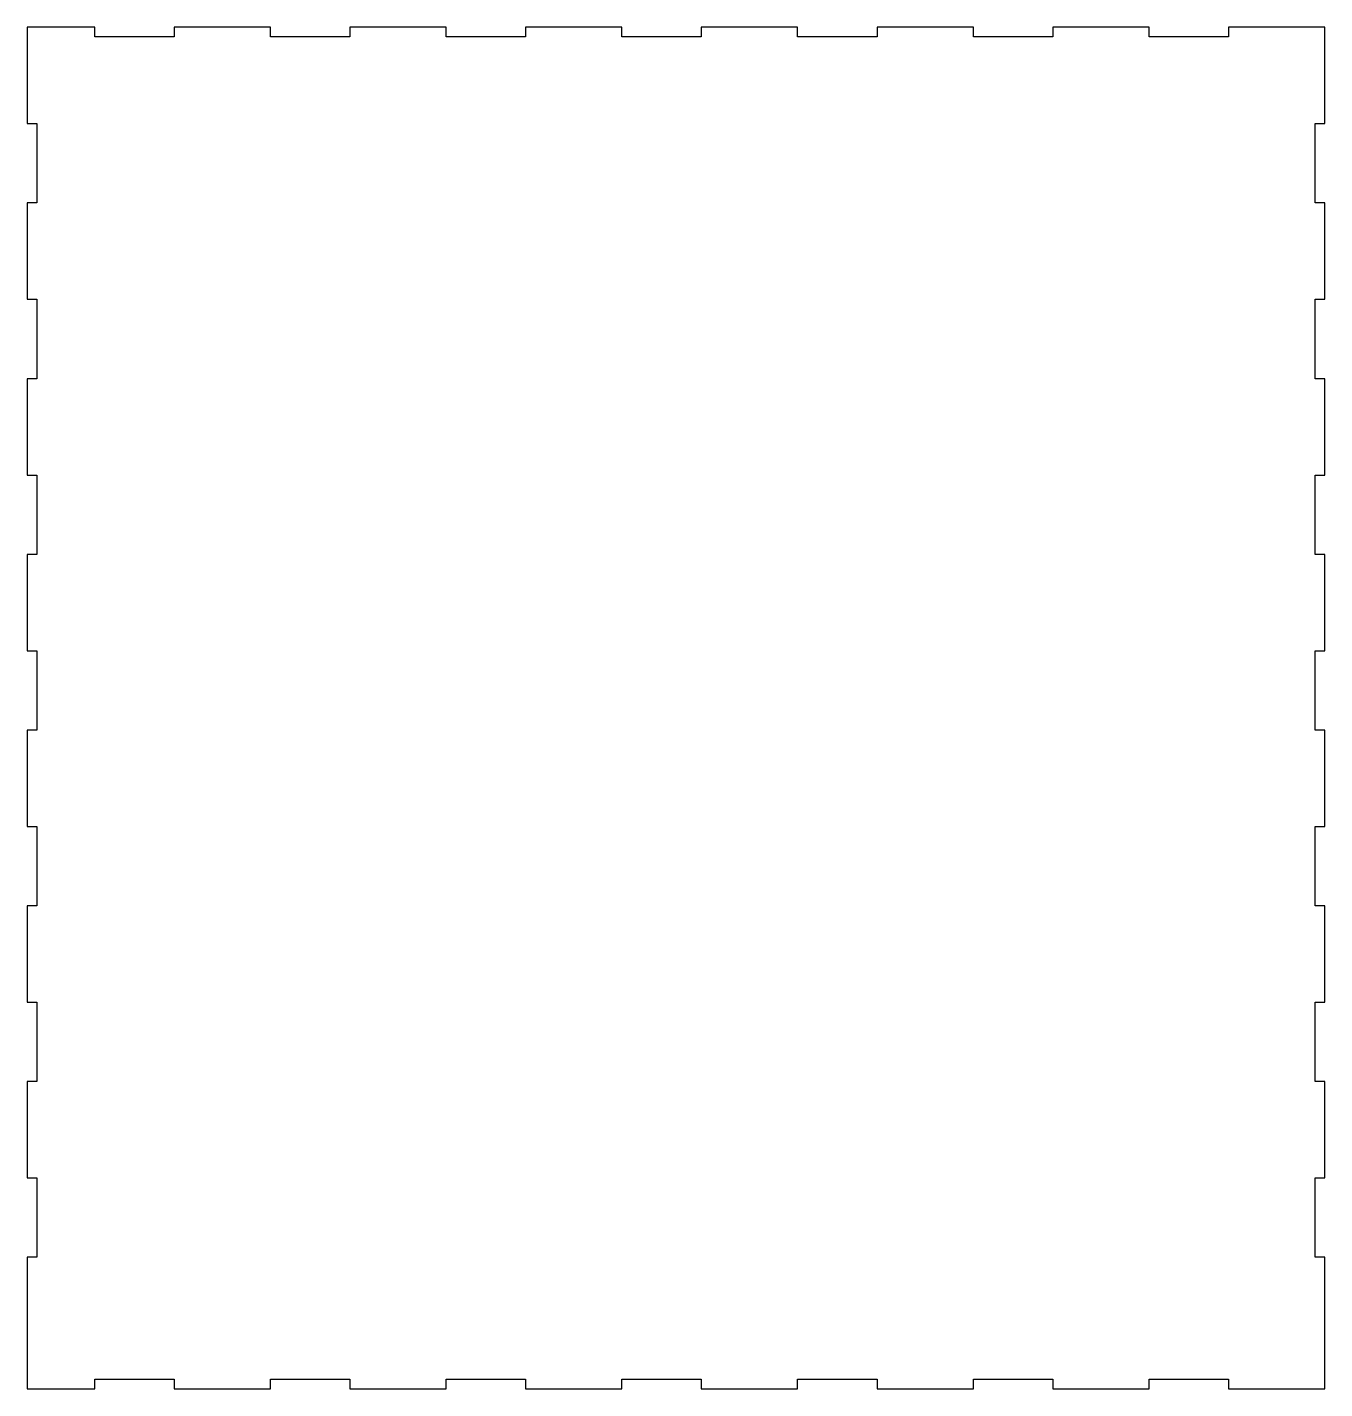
# Model space of a CAD drawing. Header units: millimetres. Extents: x -203 to 203, y -213 to 213.
import ezdxf

# ---------------------------------------------------------------- set-up
doc = ezdxf.new("R2010")
doc.units = ezdxf.units.MM
doc.layers.add('PERIMETER', color=5, linetype='CONTINUOUS')

msp = doc.modelspace()

# ---------------------------------------------------------------- linework, layer by layer
at = {"layer": 'PERIMETER'}
for p, q in [((-181.925, 213.075), (-203.075, 213.075)), ((-203.075, 213.075), (-203.075, 182.925)), ((-181.925, 210.075), (-181.925, 213.075)), ((-157.075, 213.075), (-157.075, 210.075)), ((-126.925, 210.075), (-126.925, 213.075)), ((-71.925, 210.075), (-71.925, 213.075)), ((-157.075, 210.075), (-181.925, 210.075)), ((-126.925, 213.075), (-157.075, 213.075)), ((-102.075, 210.075), (-126.925, 210.075)), ((-71.925, 213.075), (-102.075, 213.075)), ((-102.075, 213.075), (-102.075, 210.075)), ((-47.075, 210.075), (-71.925, 210.075)), ((-16.925, 213.075), (-47.075, 213.075)), ((-47.075, 213.075), (-47.075, 210.075)), ((-16.925, 210.075), (-16.925, 213.075)), ((7.925, 210.075), (-16.925, 210.075)), ((38.075, 213.075), (7.925, 213.075)), ((7.925, 213.075), (7.925, 210.075)), ((38.075, 210.075), (38.075, 213.075)), ((62.925, 210.075), (38.075, 210.075)), ((93.075, 213.075), (62.925, 213.075)), ((62.925, 213.075), (62.925, 210.075)), ((93.075, 210.075), (93.075, 213.075)), ((117.925, 210.075), (93.075, 210.075)), ((148.075, 213.075), (117.925, 213.075)), ((117.925, 213.075), (117.925, 210.075)), ((148.075, 210.075), (148.075, 213.075)), ((172.925, 210.075), (148.075, 210.075)), ((203.075, 213.075), (172.925, 213.075)), ((172.925, 213.075), (172.925, 210.075)), ((203.075, 182.925), (203.075, 213.075)), ((-203.075, 182.925), (-200.075, 182.925)), ((-200.075, 182.925), (-200.075, 158.075)), ((200.075, 158.075), (200.075, 182.925)), ((200.075, 182.925), (203.075, 182.925)), ((-200.075, 158.075), (-203.075, 158.075)), ((-203.075, 158.075), (-203.075, 127.925)), ((203.075, 158.075), (200.075, 158.075)), ((203.075, 127.925), (203.075, 158.075)), ((-203.075, 127.925), (-200.075, 127.925)), ((-200.075, 127.925), (-200.075, 103.075)), ((200.075, 103.075), (200.075, 127.925)), ((200.075, 127.925), (203.075, 127.925)), ((-200.075, 103.075), (-203.075, 103.075)), ((-203.075, 103.075), (-203.075, 72.925)), ((203.075, 103.075), (200.075, 103.075)), ((203.075, 72.925), (203.075, 103.075)), ((-203.075, 72.925), (-200.075, 72.925)), ((-200.075, 72.925), (-200.075, 48.075)), ((200.075, 48.075), (200.075, 72.925)), ((200.075, 72.925), (203.075, 72.925)), ((-200.075, 48.075), (-203.075, 48.075)), ((-203.075, 48.075), (-203.075, 17.925)), ((203.075, 48.075), (200.075, 48.075)), ((203.075, 17.925), (203.075, 48.075)), ((-203.075, 17.925), (-200.075, 17.925)), ((-200.075, 17.925), (-200.075, -6.925)), ((200.075, -6.925), (200.075, 17.925)), ((200.075, 17.925), (203.075, 17.925)), ((-200.075, -6.925), (-203.075, -6.925)), ((-203.075, -6.925), (-203.075, -37.075)), ((203.075, -6.925), (200.075, -6.925)), ((203.075, -37.075), (203.075, -6.925)), ((-203.075, -37.075), (-200.075, -37.075)), ((-200.075, -37.075), (-200.075, -61.925)), ((200.075, -61.925), (200.075, -37.075)), ((200.075, -37.075), (203.075, -37.075)), ((-200.075, -61.925), (-203.075, -61.925)), ((-203.075, -61.925), (-203.075, -92.075)), ((203.075, -61.925), (200.075, -61.925)), ((203.075, -92.075), (203.075, -61.925)), ((-203.075, -92.075), (-200.075, -92.075)), ((-200.075, -92.075), (-200.075, -116.925)), ((200.075, -116.925), (200.075, -92.075)), ((200.075, -92.075), (203.075, -92.075)), ((-200.075, -116.925), (-203.075, -116.925)), ((-203.075, -116.925), (-203.075, -147.075)), ((203.075, -116.925), (200.075, -116.925)), ((203.075, -147.075), (203.075, -116.925)), ((-203.075, -147.075), (-200.075, -147.075)), ((-200.075, -147.075), (-200.075, -171.925)), ((200.075, -171.925), (200.075, -147.075)), ((200.075, -147.075), (203.075, -147.075)), ((-200.075, -171.925), (-203.075, -171.925)), ((-203.075, -171.925), (-203.075, -213.075)), ((203.075, -171.925), (200.075, -171.925)), ((203.075, -213.075), (203.075, -171.925)), ((-203.075, -213.075), (-181.925, -213.075)), ((-181.925, -213.075), (-181.925, -210.075)), ((-181.925, -210.075), (-157.075, -210.075)), ((-157.075, -210.075), (-157.075, -213.075)), ((-157.075, -213.075), (-126.925, -213.075)), ((-126.925, -213.075), (-126.925, -210.075)), ((-126.925, -210.075), (-102.075, -210.075)), ((-102.075, -210.075), (-102.075, -213.075)), ((-102.075, -213.075), (-71.925, -213.075)), ((-71.925, -213.075), (-71.925, -210.075)), ((-71.925, -210.075), (-47.075, -210.075)), ((-47.075, -210.075), (-47.075, -213.075)), ((-47.075, -213.075), (-16.925, -213.075)), ((-16.925, -213.075), (-16.925, -210.075)), ((-16.925, -210.075), (7.925, -210.075)), ((7.925, -210.075), (7.925, -213.075)), ((7.925, -213.075), (38.075, -213.075)), ((38.075, -213.075), (38.075, -210.075)), ((38.075, -210.075), (62.925, -210.075)), ((62.925, -210.075), (62.925, -213.075)), ((93.075, -213.075), (93.075, -210.075)), ((93.075, -210.075), (117.925, -210.075)), ((117.925, -210.075), (117.925, -213.075)), ((148.075, -213.075), (148.075, -210.075)), ((148.075, -210.075), (172.925, -210.075)), ((172.925, -210.075), (172.925, -213.075)), ((172.925, -213.075), (203.075, -213.075)), ((62.925, -213.075), (93.075, -213.075)), ((117.925, -213.075), (148.075, -213.075))]:
    msp.add_line(p, q, dxfattribs=at)

doc.saveas('drawing.dxf')
